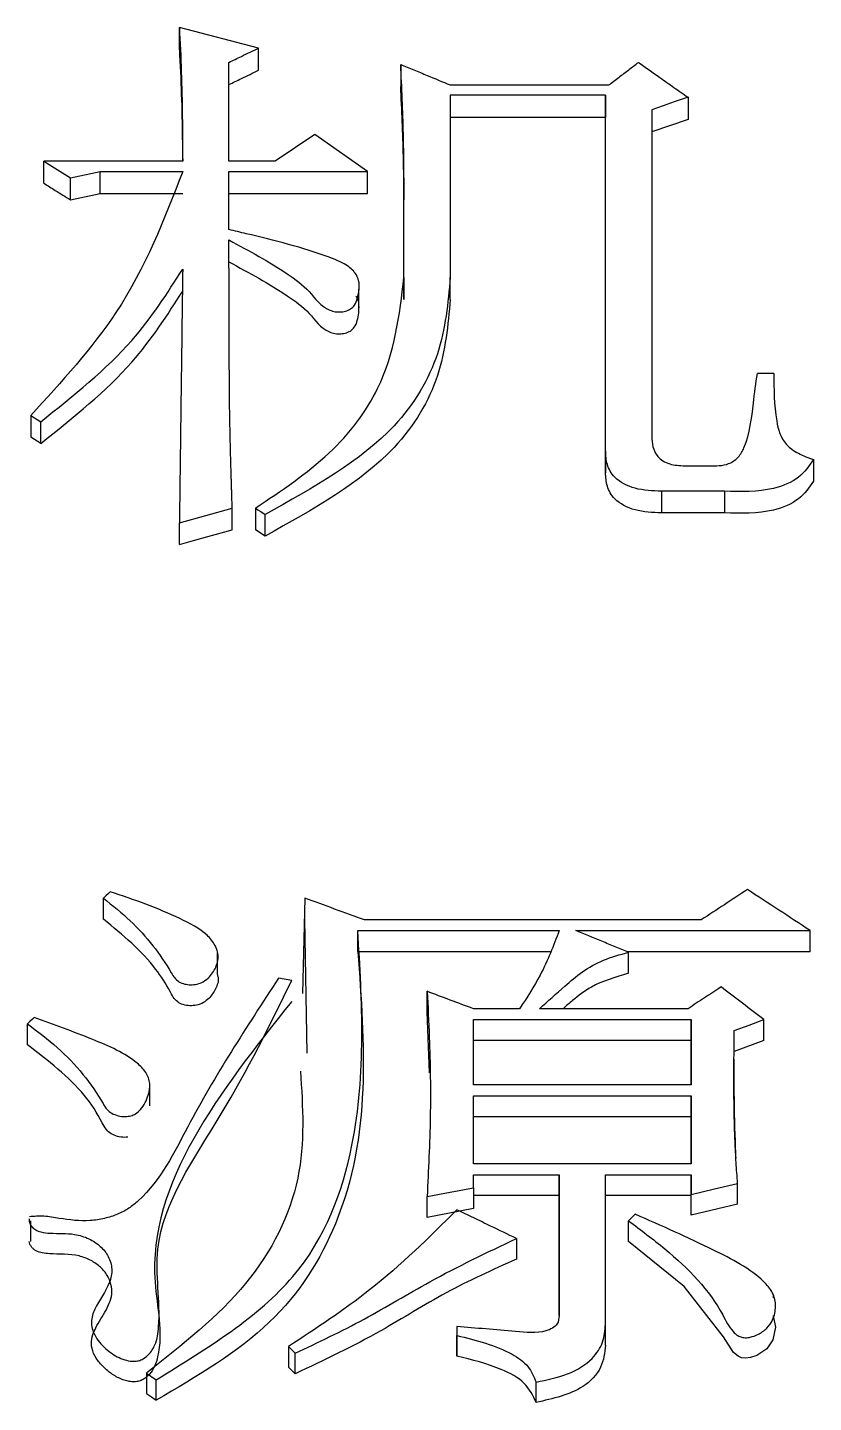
# Model space of a CAD drawing. Header units: millimetres. Extents: x 2085 to 4229, y 754 to 2271.
# Drawn here: x 2594.848 to 2597.423, y 2091.306 to 2095.809 of the extents above; entities that cross this region are included whole.
import ezdxf

# ---------------------------------------------------------------- set-up
doc = ezdxf.new("R2010")
doc.units = ezdxf.units.MM

msp = doc.modelspace()

# ---------------------------------------------------------------- linework, layer by layer
at = {"color": 7, "linetype": 'Continuous', "lineweight": 25}
for p, q in [((2595.6056, 2095.7417), (2595.346, 2095.8089)), ((2595.346, 2095.7361), (2595.346, 2095.8089)), ((2595.6056, 2095.669), (2595.6056, 2095.7417)), ((2595.5083, 2095.3708), (2595.5083, 2095.6947)), ((2596.0708, 2095.6879), (2596.0708, 2095.6153)), ((2596.233, 2095.6206), (2596.7522, 2095.6206)), ((2596.233, 2095.587), (2596.233, 2094.9904)), ((2596.7414, 2095.5869), (2596.233, 2095.587)), ((2596.7414, 2094.4213), (2596.7414, 2095.5869)), ((2596.7414, 2095.5869), (2596.7414, 2095.5144)), ((2597.0119, 2095.5802), (2597.0119, 2095.5077)), ((2596.7414, 2095.5144), (2596.233, 2095.5144)), ((2596.7414, 2094.3503), (2596.7414, 2095.5144)), ((2596.8929, 2095.5397), (2596.8929, 2094.4696)), ((2597.0119, 2095.5077), (2596.8929, 2095.4673)), ((2595.7895, 2095.4587), (2595.6597, 2095.3708)), ((2595.9626, 2095.337), (2595.7895, 2095.4587)), ((2594.9025, 2095.3708), (2594.989, 2095.3167)), ((2595.3568, 2095.3708), (2594.9025, 2095.3708)), ((2594.9025, 2095.2986), (2594.9025, 2095.3708)), ((2595.6597, 2095.3708), (2595.5083, 2095.3708)), ((2594.989, 2095.3167), (2595.0864, 2095.337)), ((2595.0864, 2095.337), (2595.3568, 2095.337)), ((2595.0864, 2095.2648), (2595.0864, 2095.337)), ((2595.5083, 2095.337), (2595.9626, 2095.337)), ((2595.5083, 2095.147), (2595.5083, 2095.337)), ((2595.9626, 2095.2648), (2595.9626, 2095.337)), ((2594.989, 2095.2445), (2594.989, 2095.3167)), ((2596.0816, 2094.9904), (2596.0816, 2095.3166)), ((2596.0816, 2095.3166), (2596.0816, 2095.2444)), ((2594.989, 2095.2445), (2595.0864, 2095.2648)), ((2595.0864, 2095.2648), (2595.3568, 2095.2648)), ((2595.5083, 2095.2648), (2595.9626, 2095.2648)), ((2596.0816, 2094.9186), (2596.0816, 2095.2444)), ((2596.0816, 2094.9904), (2596.0816, 2094.9186)), ((2596.233, 2094.9186), (2596.233, 2094.9904)), ((2595.9333, 2094.8791), (2595.9333, 2094.9515)), ((2597.2931, 2094.6758), (2597.239, 2094.6758)), ((2594.8592, 2094.5384), (2594.8917, 2094.5178)), ((2594.8592, 2094.5384), (2594.8592, 2094.4672)), ((2594.8917, 2094.4466), (2594.8917, 2094.5178)), ((2594.8917, 2094.4466), (2594.8592, 2094.4672)), ((2596.7414, 2094.4213), (2596.7414, 2094.3503)), ((2597.4229, 2094.3938), (2597.4229, 2094.3228)), ((2597.0011, 2094.3731), (2597.0984, 2094.3731)), ((2597.1309, 2094.2902), (2596.9253, 2094.2902)), ((2596.9253, 2094.2902), (2596.9253, 2094.2194)), ((2597.1309, 2094.2902), (2597.1309, 2094.2194)), ((2595.346, 2094.1865), (2595.5191, 2094.2349)), ((2595.5191, 2094.1641), (2595.5191, 2094.2349)), ((2595.6273, 2094.1434), (2595.6273, 2094.2142)), ((2597.1309, 2094.2194), (2596.9253, 2094.2194)), ((2595.346, 2094.1158), (2595.346, 2094.1865)), ((2595.6273, 2094.1434), (2595.5948, 2094.1641)), ((2595.0973, 2092.8884), (2595.0973, 2092.9575)), ((2595.7571, 2092.9574), (2595.7491, 2092.6457)), ((2595.7641, 2092.4498), (2595.7571, 2092.8883)), ((2595.9302, 2092.8512), (2596.5899, 2092.8512)), ((2595.9302, 2092.7822), (2595.9302, 2092.8512)), ((2597.0552, 2092.8866), (2595.9518, 2092.8866)), ((2596.6441, 2092.8512), (2597.4121, 2092.8512)), ((2597.4121, 2092.7822), (2597.4121, 2092.8512)), ((2595.4713, 2092.7087), (2595.4713, 2092.7783)), ((2596.5605, 2092.7822), (2595.9302, 2092.7822)), ((2597.4121, 2092.7822), (2596.8124, 2092.7822)), ((2596.8172, 2092.7114), (2596.8172, 2092.7802)), ((2595.7138, 2092.6879), (2595.6705, 2092.695)), ((2596.1573, 2092.5837), (2596.1573, 2092.6524)), ((2596.1652, 2092.3855), (2596.1573, 2092.5837)), ((2596.4602, 2092.5954), (2596.3088, 2092.5954)), ((2597.0119, 2092.5954), (2596.5251, 2092.5954)), ((2594.8485, 2092.4771), (2594.8485, 2092.5457)), ((2596.3088, 2092.5598), (2597.0227, 2092.5598)), ((2596.3088, 2092.3457), (2596.3088, 2092.5598)), ((2597.0227, 2092.5598), (2597.0227, 2092.3457)), ((2597.0227, 2092.4912), (2597.0227, 2092.5598)), ((2597.2607, 2092.4912), (2597.2607, 2092.5598)), ((2597.0227, 2092.4912), (2596.3088, 2092.4912)), ((2597.0227, 2092.3457), (2597.0227, 2092.4912)), ((2597.1633, 2092.4556), (2597.1633, 2092.5242)), ((2597.2607, 2092.4912), (2597.1633, 2092.4556)), ((2595.2493, 2092.2772), (2595.2493, 2092.3463)), ((2597.0227, 2092.3457), (2596.3088, 2092.3457)), ((2596.3088, 2092.31), (2597.0227, 2092.31)), ((2596.3088, 2092.0878), (2596.3088, 2092.31)), ((2597.0227, 2092.31), (2597.0227, 2092.0878)), ((2597.0227, 2092.2417), (2597.0227, 2092.31)), ((2597.0227, 2092.2417), (2596.3088, 2092.2417)), ((2597.0227, 2092.0878), (2597.0227, 2092.2417)), ((2597.0227, 2092.0878), (2596.3088, 2092.0878)), ((2596.3088, 2092.0519), (2596.59, 2092.0519)), ((2596.3088, 2092.0088), (2596.3088, 2092.0519)), ((2596.59, 2092.0519), (2596.59, 2091.5904)), ((2596.59, 2091.984), (2596.59, 2092.0519)), ((2596.7415, 2092.0519), (2597.0227, 2092.0519)), ((2596.7415, 2091.5614), (2596.7415, 2092.0519)), ((2597.0227, 2092.0519), (2597.0227, 2091.9872)), ((2597.0227, 2091.984), (2597.0227, 2092.0519)), ((2596.3088, 2092.0088), (2596.3088, 2091.9409)), ((2597.1742, 2091.9553), (2597.1742, 2092.0232)), ((2596.1573, 2091.9122), (2596.1573, 2091.98)), ((2596.59, 2091.984), (2596.3088, 2091.984)), ((2596.59, 2091.5903), (2596.59, 2091.984)), ((2597.0227, 2091.984), (2596.7415, 2091.984)), ((2597.0227, 2091.9194), (2597.0227, 2091.9872)), ((2597.0227, 2091.9194), (2597.0227, 2091.984)), ((2597.1742, 2091.9553), (2597.0227, 2091.9194)), ((2596.3088, 2091.9409), (2596.1573, 2091.9122)), ((2596.8388, 2091.9225), (2596.8172, 2091.9009)), ((2594.8592, 2091.8326), (2594.8592, 2091.9004)), ((2596.4502, 2091.8428), (2596.4502, 2091.7752)), ((2597.292, 2091.6485), (2597.292, 2091.6575)), ((2597.292, 2091.5893), (2597.292, 2091.5907)), ((2596.2547, 2091.5542), (2596.2547, 2091.5252)), ((2596.2547, 2091.5542), (2596.2547, 2091.4869)), ((2596.7415, 2091.4941), (2596.7415, 2091.5614)), ((2596.2547, 2091.458), (2596.2547, 2091.5252)), ((2595.703, 2091.489), (2595.703, 2091.4218)), ((2595.7249, 2091.3998), (2595.7249, 2091.4669)), ((2595.2378, 2091.4019), (2595.2703, 2091.3802)), ((2595.2378, 2091.4019), (2595.2378, 2091.3348)), ((2595.2703, 2091.3131), (2595.2703, 2091.3802)), ((2596.5143, 2091.3058), (2596.5143, 2091.3729))]:
    msp.add_line(p, q, dxfattribs=at)
at = {"color": 7, "linetype": 'Continuous', "lineweight": 25, "flags": 128}
for points in [[(2597.0119, 2095.5802), (2596.967, 2095.565), (2596.93, 2095.5524), (2596.8929, 2095.5397)], [(2595.5948, 2094.2349), (2595.6029, 2094.2297), (2595.611, 2094.2245), (2595.6191, 2094.2194), (2595.6273, 2094.2142)], [(2595.5948, 2094.2349), (2595.5948, 2094.2039), (2595.5948, 2094.184), (2595.5948, 2094.1641)], [(2595.346, 2094.1158), (2595.3925, 2094.1288), (2595.439, 2094.1418), (2595.5191, 2094.1641)], [(2595.1189, 2092.9787), (2595.1134, 2092.9733), (2595.1053, 2092.9654), (2595.0973, 2092.9575)], [(2594.8701, 2092.567), (2594.8646, 2092.5616), (2594.8565, 2092.5536), (2594.8485, 2092.5456)], [(2597.1633, 2092.5242), (2597.212, 2092.542), (2597.2607, 2092.5598)], [(2596.1573, 2091.98), (2596.233, 2091.9944), (2596.3088, 2092.0088)], [(2597.0227, 2091.9872), (2597.0984, 2092.0052), (2597.1742, 2092.0232)], [(2596.8172, 2091.8331), (2596.8172, 2091.8578), (2596.8172, 2091.8794), (2596.8172, 2091.9009)], [(2597.2908, 2091.5895), (2597.2985, 2091.5522), (2597.2897, 2091.5109), (2597.2696, 2091.4819), (2597.2371, 2091.4597), (2597.2166, 2091.4527), (2597.1998, 2091.4509), (2597.187, 2091.4526), (2597.1757, 2091.4573), (2597.1608, 2091.4695), (2597.1277, 2091.5214), (2596.9994, 2091.6852), (2596.8172, 2091.8331), (2596.8172, 2091.8331)], [(2595.703, 2091.489), (2595.7139, 2091.478), (2595.7249, 2091.467)], [(2595.7249, 2091.3998), (2595.7194, 2091.4054), (2595.7139, 2091.4109), (2595.703, 2091.4218)], [(2595.2378, 2091.3348), (2595.2541, 2091.324), (2595.2703, 2091.3131)]]:
    msp.add_lwpolyline(points, dxfattribs=at)
at = {"color": 7, "linetype": 'Continuous', "lineweight": 25}
for points, knots in [([(2595.346, 2095.8089), (2595.3483, 2095.7603), (2595.353, 2095.6632), (2595.3559, 2095.5172), (2595.3565, 2095.4196), (2595.3568, 2095.3708)], [0, 0, 0, 0, 0.334125, 0.667044, 1, 1, 1, 1]), ([(2595.346, 2095.7361), (2595.3483, 2095.6874), (2595.3529, 2095.5905), (2595.3556, 2095.4687), (2595.356, 2095.3954), (2595.3562, 2095.3708)], [0, 0, 0, 0, 0.400506, 0.798788, 1, 1, 1, 1]), ([(2595.5083, 2095.6947), (2595.5219, 2095.7013), (2595.5449, 2095.7124), (2595.5774, 2095.7281), (2595.5962, 2095.7372), (2595.6056, 2095.7417)], [0, 0, 0, 0, 0.419956, 0.7099794, 1, 1, 1, 1]), ([(2596.0816, 2095.3166), (2596.0812, 2095.3642), (2596.0805, 2095.45), (2596.0765, 2095.5738), (2596.0727, 2095.6499), (2596.0708, 2095.6879)], [0, 0, 0, 0, 0.382976, 0.691466, 1, 1, 1, 1]), ([(2596.0708, 2095.6879), (2596.0852, 2095.682), (2596.114, 2095.67), (2596.1681, 2095.6476), (2596.2078, 2095.6311), (2596.233, 2095.6206)], [0, 0, 0, 0, 0.266473, 0.532946, 1, 1, 1, 1]), ([(2596.7522, 2095.6206), (2596.7635, 2095.6292), (2596.7854, 2095.6459), (2596.8179, 2095.6705), (2596.839, 2095.6866), (2596.8496, 2095.6947)], [0, 0, 0, 0, 0.34784, 0.673919, 1, 1, 1, 1]), ([(2596.8496, 2095.6947), (2596.8731, 2095.6781), (2596.9119, 2095.6508), (2596.966, 2095.6126), (2596.9966, 2095.591), (2597.0119, 2095.5802)], [0, 0, 0, 0, 0.434497, 0.717248, 1, 1, 1, 1]), ([(2595.5083, 2095.622), (2595.5219, 2095.6286), (2595.5449, 2095.6397), (2595.5774, 2095.6554), (2595.5962, 2095.6645), (2595.6056, 2095.669)], [0, 0, 0, 0, 0.420135, 0.710066, 1, 1, 1, 1]), ([(2596.0816, 2095.2444), (2596.0812, 2095.292), (2596.0805, 2095.3778), (2596.0765, 2095.5013), (2596.0727, 2095.5773), (2596.0708, 2095.6153)], [0, 0, 0, 0, 0.383474, 0.691715, 1, 1, 1, 1]), ([(2595.3568, 2095.337), (2595.2961, 2095.1797), (2595.1871, 2094.8972), (2594.9599, 2094.6486), (2594.8592, 2094.5384)], [0, 0, 0, 0, 0.556811, 1, 1, 1, 1]), ([(2594.9025, 2095.2986), (2594.9149, 2095.2908), (2594.9355, 2095.278), (2594.9643, 2095.2599), (2594.9808, 2095.2496), (2594.989, 2095.2445)], [0, 0, 0, 0, 0.428611, 0.714305, 1, 1, 1, 1]), ([(2595.5083, 2095.113), (2595.574, 2095.0775), (2595.6688, 2095.0262), (2595.7757, 2094.9476), (2595.8099, 2094.8914), (2595.8565, 2094.8774), (2595.8762, 2094.8768), (2595.8952, 2094.8805), (2595.9104, 2094.8885), (2595.9229, 2094.9027), (2595.9324, 2094.9334), (2595.9395, 2094.9697), (2595.9222, 2095.0077), (2595.8898, 2095.0358), (2595.7703, 2095.0833), (2595.6387, 2095.1162), (2595.5272, 2095.1425), (2595.5083, 2095.147)], [0, 0, 0, 0, 0.209542, 0.302718, 0.395823, 0.412031, 0.428214, 0.444989, 0.461063, 0.475111, 0.504204, 0.574217, 0.604801, 0.646447, 0.701904, 0.949434, 1, 1, 1, 1]), ([(2595.5191, 2094.2349), (2595.5188, 2094.2434), (2595.5183, 2094.2605), (2595.5176, 2094.2818), (2595.5171, 2094.2988), (2595.5167, 2094.3116), (2595.5163, 2094.3244), (2595.5159, 2094.3372), (2595.5155, 2094.3499), (2595.515, 2094.3669), (2595.5144, 2094.3882), (2595.5137, 2094.4137), (2595.513, 2094.4392), (2595.5124, 2094.4647), (2595.5119, 2094.4901), (2595.5114, 2094.5156), (2595.5107, 2094.5495), (2595.5096, 2094.6428), (2595.5093, 2094.7442), (2595.509, 2094.8328), (2595.5089, 2094.8581), (2595.5088, 2094.8708), (2595.5088, 2094.8876), (2595.5087, 2094.9045), (2595.5087, 2094.9213), (2595.5087, 2094.9339), (2595.5086, 2094.9466), (2595.5086, 2094.9592), (2595.5086, 2094.9718), (2595.5085, 2094.9844), (2595.5085, 2094.997), (2595.5085, 2095.0096), (2595.5085, 2095.0201), (2595.5084, 2095.0285), (2595.5084, 2095.0348), (2595.5084, 2095.0411), (2595.5084, 2095.0474), (2595.5084, 2095.0537), (2595.5084, 2095.06), (2595.5084, 2095.0684), (2595.5083, 2095.0768), (2595.5083, 2095.0852), (2595.5083, 2095.0915), (2595.5083, 2095.0978), (2595.5083, 2095.105), (2595.5083, 2095.11), (2595.5083, 2095.113)], [0, 0, 0, 0, 0.028899, 0.057798, 0.072248, 0.086697, 0.101147, 0.115596, 0.130046, 0.144495, 0.173394, 0.202293, 0.231192, 0.260091, 0.28899, 0.317889, 0.346789, 0.404587, 0.63578, 0.693578, 0.708028, 0.722478, 0.736927, 0.765826, 0.780276, 0.794725, 0.809175, 0.823624, 0.838074, 0.852523, 0.866973, 0.881422, 0.895872, 0.903096, 0.910321, 0.917546, 0.924771, 0.931996, 0.93922, 0.946445, 0.960895, 0.968119, 0.975344, 0.982569, 0.989794, 1, 1, 1, 1]), ([(2594.8917, 2094.5178), (2594.9991, 2094.6033), (2595.1894, 2094.7549), (2595.306, 2094.9379), (2595.3568, 2095.0177)], [0, 0, 0, 0, 0.564151, 1, 1, 1, 1]), ([(2595.3568, 2095.0177), (2595.3554, 2094.9157), (2595.354, 2094.8074), (2595.3525, 2094.6922), (2595.3521, 2094.6666), (2595.3518, 2094.641), (2595.3514, 2094.6154), (2595.3511, 2094.5897), (2595.3508, 2094.5641), (2595.3505, 2094.5384), (2595.3501, 2094.5127), (2595.3498, 2094.487), (2595.3495, 2094.4613), (2595.3492, 2094.4356), (2595.3488, 2094.4099), (2595.3484, 2094.3777), (2595.3481, 2094.3519), (2595.3478, 2094.3261), (2595.3475, 2094.3004), (2595.3471, 2094.2746), (2595.3468, 2094.2488), (2595.3466, 2094.2326), (2595.3464, 2094.2174), (2595.3462, 2094.2031), (2595.3461, 2094.192), (2595.346, 2094.1865)], [0, 0, 0, 0, 0.37025, 0.393391, 0.416531, 0.462812, 0.485953, 0.509093, 0.555374, 0.578515, 0.601655, 0.647937, 0.671077, 0.694218, 0.740499, 0.763639, 0.80992, 0.833061, 0.856201, 0.902482, 0.925623, 0.948764, 0.960334, 0.980167, 1, 1, 1, 1]), ([(2595.5083, 2095.0411), (2595.574, 2095.0057), (2595.6687, 2094.9546), (2595.7754, 2094.876), (2595.8094, 2094.8206), (2595.8553, 2094.806), (2595.875, 2094.8051), (2595.8941, 2094.8085), (2595.9097, 2094.8163), (2595.9223, 2094.8301), (2595.932, 2094.8582), (2595.9359, 2094.8913), (2595.9326, 2094.9193), (2595.925, 2094.9275), (2595.9247, 2094.9279)], [0, 0, 0, 0, 0.350045, 0.504704, 0.659256, 0.686265, 0.713234, 0.741261, 0.768308, 0.791944, 0.838677, 0.940849, 0.997309, 1, 1, 1, 1]), ([(2595.5948, 2094.2349), (2595.6799, 2094.2919), (2595.8482, 2094.4044), (2596.0424, 2094.6634), (2596.0668, 2094.8669), (2596.0816, 2094.9904)], [0, 0, 0, 0, 0.287344, 0.567754, 1, 1, 1, 1]), ([(2596.233, 2094.9904), (2596.2256, 2094.9065), (2596.2106, 2094.7378), (2596.0389, 2094.444), (2595.7845, 2094.302), (2595.6273, 2094.2142)], [0, 0, 0, 0, 0.274101, 0.551296, 1, 1, 1, 1]), ([(2594.8917, 2094.4466), (2594.999, 2094.532), (2595.1894, 2094.6834), (2595.306, 2094.8662), (2595.3568, 2094.9459)], [0, 0, 0, 0, 0.56421, 1, 1, 1, 1]), ([(2596.233, 2094.9186), (2596.2256, 2094.8348), (2596.2106, 2094.6663), (2596.0388, 2094.3729), (2595.7845, 2094.2311), (2595.6273, 2094.1434)], [0, 0, 0, 0, 0.274008, 0.551158, 1, 1, 1, 1]), ([(2597.0984, 2094.3731), (2597.1091, 2094.3736), (2597.1307, 2094.3747), (2597.1584, 2094.3854), (2597.1816, 2094.405), (2597.2146, 2094.4687), (2597.2231, 2094.5623), (2597.2345, 2094.6435), (2597.239, 2094.6758)], [0, 0, 0, 0, 0.06555, 0.131385, 0.187199, 0.284615, 0.7156, 1, 1, 1, 1]), ([(2597.2931, 2094.6758), (2597.2933, 2094.6245), (2597.2935, 2094.5465), (2597.3173, 2094.4517), (2597.3724, 2094.4123), (2597.406, 2094.4), (2597.4229, 2094.3938)], [0, 0, 0, 0, 0.492388, 0.748171, 0.872567, 1, 1, 1, 1]), ([(2596.8929, 2094.4696), (2596.8934, 2094.4583), (2596.8945, 2094.4358), (2596.9079, 2094.408), (2596.9286, 2094.389), (2596.9582, 2094.3756), (2596.9841, 2094.3741), (2597.0011, 2094.3731)], [0, 0, 0, 0, 0.24079, 0.483382, 0.613891, 0.747761, 1, 1, 1, 1]), ([(2596.9253, 2094.2902), (2596.8957, 2094.2914), (2596.8377, 2094.2936), (2596.7704, 2094.3294), (2596.7444, 2094.3768), (2596.7424, 2094.4066), (2596.7414, 2094.4213)], [0, 0, 0, 0, 0.294497, 0.575733, 0.789018, 1, 1, 1, 1]), ([(2597.4229, 2094.3938), (2597.409, 2094.3733), (2597.3808, 2094.3318), (2597.2737, 2094.286), (2597.1857, 2094.2886), (2597.1309, 2094.2902)], [0, 0, 0, 0, 0.2689236, 0.5440594, 1, 1, 1, 1]), ([(2596.9253, 2094.2194), (2596.8957, 2094.2205), (2596.8377, 2094.2228), (2596.7704, 2094.2585), (2596.7444, 2094.3059), (2596.7424, 2094.3355), (2596.7414, 2094.3503)], [0, 0, 0, 0, 0.29468, 0.575963, 0.789151, 1, 1, 1, 1]), ([(2597.4229, 2094.3228), (2597.409, 2094.3023), (2597.3808, 2094.2609), (2597.2737, 2094.2151), (2597.1857, 2094.2177), (2597.1309, 2094.2194)], [0, 0, 0, 0, 0.268765, 0.5438974, 1, 1, 1, 1]), ([(2597.2066, 2092.9857), (2597.1814, 2092.9692), (2597.1309, 2092.9362), (2597.0804, 2092.9031), (2597.0552, 2092.8866)], [0, 0, 0, 0, 0.499999, 1, 1, 1, 1]), ([(2597.4121, 2092.8512), (2597.3779, 2092.8736), (2597.3094, 2092.9185), (2597.2409, 2092.9633), (2597.2066, 2092.9857)], [0, 0, 0, 0, 0.5, 1, 1, 1, 1]), ([(2595.0973, 2092.9575), (2595.1272, 2092.9334), (2595.2178, 2092.8608), (2595.288, 2092.7682), (2595.3288, 2092.6968), (2595.3434, 2092.6831), (2595.3623, 2092.6757), (2595.3832, 2092.6732), (2595.4046, 2092.6753), (2595.4269, 2092.6841), (2595.4503, 2092.704), (2595.4686, 2092.7333), (2595.4753, 2092.7693), (2595.4644, 2092.8045), (2595.4276, 2092.8507), (2595.3444, 2092.8937), (2595.2366, 2092.9391), (2595.1582, 2092.9655), (2595.1189, 2092.9787)], [0, 0, 0, 0, 0.117103, 0.353724, 0.376614, 0.395602, 0.414782, 0.431323, 0.450524, 0.470069, 0.496423, 0.543443, 0.584386, 0.625263, 0.671715, 0.773941, 0.886489, 1, 1, 1, 1]), ([(2595.4694, 2092.7087), (2595.4706, 2092.7053), (2595.4765, 2092.6893), (2595.4659, 2092.6606), (2595.4479, 2092.6328), (2595.4256, 2092.6146), (2595.4035, 2092.6062), (2595.3799, 2092.6045), (2595.358, 2092.6079), (2595.3383, 2092.6178), (2595.3249, 2092.6336), (2595.3058, 2092.671), (2595.2668, 2092.7329), (2595.1915, 2092.8116), (2595.1288, 2092.8626), (2595.0973, 2092.8883)], [0, 0, 0, 0, 0.021403, 0.100058, 0.170578, 0.207877, 0.245607, 0.2775, 0.3105, 0.342312, 0.37979, 0.420748, 0.584742, 0.790782, 1, 1, 1, 1]), ([(2595.2703, 2091.3802), (2595.4382, 2091.4835), (2595.7678, 2091.6864), (2595.9673, 2092.2362), (2595.9443, 2092.6181), (2595.9302, 2092.8512)], [0, 0, 0, 0, 0.287943, 0.565415, 1, 1, 1, 1]), ([(2596.5899, 2092.8512), (2596.5714, 2092.8022), (2596.5382, 2092.7143), (2596.4841, 2092.6319), (2596.4602, 2092.5954)], [0, 0, 0, 0, 0.557901, 1, 1, 1, 1]), ([(2596.8172, 2092.7803), (2596.8025, 2092.7863), (2596.7732, 2092.7983), (2596.7155, 2092.8219), (2596.6725, 2092.8396), (2596.6441, 2092.8512)], [0, 0, 0, 0, 0.253937, 0.507874, 1, 1, 1, 1]), ([(2595.9302, 2092.7822), (2595.9529, 2092.4807), (2595.9847, 2092.0589), (2595.667, 2091.5462), (2595.4041, 2091.3917), (2595.2703, 2091.3131)], [0, 0, 0, 0, 0.5518, 0.771887, 1, 1, 1, 1]), ([(2596.5251, 2092.5954), (2596.5528, 2092.6203), (2596.5985, 2092.6613), (2596.6643, 2092.7177), (2596.7339, 2092.7576), (2596.7892, 2092.7726), (2596.8172, 2092.7802)], [0, 0, 0, 0, 0.3349013, 0.5525999, 0.7736255, 1, 1, 1, 1]), ([(2594.8537, 2091.9071), (2594.8539, 2091.9024), (2594.8544, 2091.8931), (2594.8627, 2091.8806), (2594.8751, 2091.8704), (2594.8956, 2091.8626), (2594.9389, 2091.8583), (2594.9937, 2091.8616), (2595.0507, 2091.8438), (2595.0892, 2091.8181), (2595.1159, 2091.7834), (2595.1282, 2091.7421), (2595.1154, 2091.6815), (2595.0731, 2091.6292), (2595.0535, 2091.5695), (2595.0666, 2091.5228), (2595.1003, 2091.4828), (2595.1391, 2091.4558), (2595.1714, 2091.4435), (2595.1936, 2091.44), (2595.2127, 2091.442), (2595.2303, 2091.4493), (2595.2505, 2091.4663), (2595.2723, 2091.5015), (2595.288, 2091.6187), (2595.2354, 2091.8836), (2595.5005, 2092.2517), (2595.6426, 2092.5422), (2595.7138, 2092.6879)], [0, 0, 0, 0, 0.006979, 0.013925, 0.020645, 0.027359, 0.039158, 0.068779, 0.087565, 0.106337, 0.125711, 0.147046, 0.168852, 0.216529, 0.237968, 0.259695, 0.286308, 0.307882, 0.318004, 0.326525, 0.332753, 0.33899, 0.348555, 0.366353, 0.396306, 0.524136, 0.761431, 1, 1, 1, 1]), ([(2595.6705, 2092.695), (2595.5664, 2092.5358), (2595.4099, 2092.2964), (2595.2823, 2092.0261), (2595.1814, 2091.9408), (2595.1436, 2091.9213), (2595.1007, 2091.9075), (2595.0361, 2091.8975), (2594.9688, 2091.9054), (2594.9036, 2091.9178), (2594.8705, 2091.9154), (2594.8546, 2091.9142)], [0, 0, 0, 0, 0.492538, 0.740191, 0.77071, 0.80144, 0.832707, 0.864862, 0.933359, 0.96806, 1, 1, 1, 1]), ([(2596.8172, 2092.7114), (2596.7742, 2092.6988), (2596.7043, 2092.6783), (2596.6418, 2092.6294), (2596.613, 2092.6044), (2596.6026, 2092.5954)], [0, 0, 0, 0, 0.503492, 0.820845, 1, 1, 1, 1]), ([(2596.1573, 2092.6524), (2596.16, 2092.6021), (2596.1672, 2092.4656), (2596.1703, 2092.2415), (2596.1617, 2092.0672), (2596.1573, 2091.98)], [0, 0, 0, 0, 0.225447, 0.61244, 1, 1, 1, 1]), ([(2597.1201, 2092.6666), (2597.102, 2092.6547), (2597.066, 2092.631), (2597.0299, 2092.6073), (2597.0119, 2092.5954)], [0, 0, 0, 0, 0.499999, 1, 1, 1, 1]), ([(2597.2607, 2092.5598), (2597.2372, 2092.5776), (2597.1904, 2092.6133), (2597.1435, 2092.6488), (2597.1201, 2092.6666)], [0, 0, 0, 0, 0.499999, 1, 1, 1, 1]), ([(2595.7138, 2092.6192), (2595.4783, 2092.3228), (2595.1843, 2091.953), (2595.2965, 2091.5253), (2595.2665, 2091.4256), (2595.2527, 2091.4028), (2595.2376, 2091.3879), (2595.2249, 2091.3795), (2595.2102, 2091.3744), (2595.194, 2091.3732), (2595.1773, 2091.3753), (2595.1538, 2091.3823), (2595.1253, 2091.3974), (2595.0957, 2091.4217), (2595.0722, 2091.4504), (2595.0577, 2091.4815), (2595.0571, 2091.524), (2595.0837, 2091.5731), (2595.1143, 2091.6198), (2595.1261, 2091.6609), (2595.1236, 2091.6922), (2595.1111, 2091.7224), (2595.0889, 2091.7496), (2595.0575, 2091.772), (2595.0017, 2091.7939), (2594.9445, 2091.7901), (2594.8972, 2091.7948), (2594.8794, 2091.8005), (2594.8681, 2091.8081), (2594.8611, 2091.8154), (2594.8559, 2091.8237), (2594.8545, 2091.8298), (2594.8538, 2091.8326)], [0, 0, 0, 0, 0.497456, 0.620857, 0.636346, 0.651276, 0.658077, 0.664325, 0.67016, 0.675991, 0.682204, 0.688976, 0.70417, 0.720933, 0.738108, 0.754604, 0.770049, 0.801248, 0.833208, 0.848775, 0.864425, 0.880247, 0.89615, 0.91217, 0.928663, 0.965077, 0.973828, 0.982053, 0.986245, 0.990754, 0.995583, 1, 1, 1, 1]), ([(2594.8485, 2092.5457), (2594.882, 2092.5204), (2594.9834, 2092.444), (2595.0628, 2092.3444), (2595.1066, 2092.2661), (2595.1239, 2092.2522), (2595.1452, 2092.2442), (2595.1671, 2092.2415), (2595.1872, 2092.2439), (2595.205, 2092.2517), (2595.2281, 2092.2739), (2595.2446, 2092.3081), (2595.2524, 2092.3503), (2595.2388, 2092.3875), (2595.1828, 2092.4435), (2595.0522, 2092.501), (2594.9345, 2092.5437), (2594.8701, 2092.567)], [0, 0, 0, 0, 0.118687, 0.359196, 0.382949, 0.402078, 0.421221, 0.441113, 0.455768, 0.470498, 0.490908, 0.548404, 0.590662, 0.633125, 0.674263, 0.821867, 1, 1, 1, 1]), ([(2597.1742, 2092.0232), (2597.1726, 2092.0462), (2597.1702, 2092.0807), (2597.1675, 2092.1268), (2597.1659, 2092.1613), (2597.1649, 2092.1871), (2597.1643, 2092.2073), (2597.1639, 2092.2216), (2597.1635, 2092.2389), (2597.1631, 2092.2561), (2597.1629, 2092.2705), (2597.1627, 2092.2848), (2597.1625, 2092.2992), (2597.1624, 2092.3164), (2597.1623, 2092.3336), (2597.1622, 2092.3508), (2597.1622, 2092.3652), (2597.1622, 2092.3795), (2597.1623, 2092.3938), (2597.1623, 2092.411), (2597.1624, 2092.4253), (2597.1625, 2092.4368), (2597.1626, 2092.4454), (2597.1626, 2092.4525), (2597.1627, 2092.4597), (2597.1628, 2092.4668), (2597.1628, 2092.4754), (2597.1629, 2092.484), (2597.163, 2092.4912), (2597.1631, 2092.4983), (2597.1631, 2092.504), (2597.1632, 2092.5098), (2597.1632, 2092.5141), (2597.1633, 2092.5189), (2597.1633, 2092.5223), (2597.1633, 2092.5242)], [0, 0, 0, 0, 0.137495, 0.206243, 0.274991, 0.343739, 0.360926, 0.3953, 0.429674, 0.464048, 0.498422, 0.515609, 0.549982, 0.584356, 0.61873, 0.653104, 0.687478, 0.704665, 0.739038, 0.773412, 0.807786, 0.824973, 0.84216, 0.859347, 0.86794, 0.885127, 0.902314, 0.919501, 0.936688, 0.945281, 0.962468, 0.971061, 0.979655, 0.988248, 1, 1, 1, 1]), ([(2595.1766, 2092.175), (2595.1733, 2092.1746), (2595.1622, 2092.1733), (2595.1429, 2092.1767), (2595.1217, 2092.1851), (2595.1039, 2092.201), (2595.0817, 2092.2458), (2595.0374, 2092.316), (2594.9496, 2092.3994), (2594.8824, 2092.451), (2594.8485, 2092.4771)], [0, 0, 0, 0, 0.018476, 0.061789, 0.105489, 0.149477, 0.212223, 0.462546, 0.729106, 1, 1, 1, 1]), ([(2597.1691, 2092.1064), (2597.1691, 2092.1063), (2597.1692, 2092.1062), (2597.1677, 2092.1455), (2597.1639, 2092.2509), (2597.1633, 2092.3434), (2597.1632, 2092.4019), (2597.1632, 2092.4265), (2597.1631, 2092.4288), (2597.1631, 2092.4301)], [0, 0, 0, 0, 0.00357, 0.023068, 0.457318, 0.686208, 0.826116, 0.905274, 1, 1, 1, 1]), ([(2595.7425, 2092.3907), (2595.7501, 2092.2737), (2595.7655, 2092.0354), (2595.5884, 2091.678), (2595.3558, 2091.4949), (2595.2378, 2091.4019)], [0, 0, 0, 0, 0.322113, 0.656114, 1, 1, 1, 1]), ([(2596.2549, 2091.9368), (2596.1638, 2091.8465), (2595.9998, 2091.684), (2595.7944, 2091.549), (2595.703, 2091.489)], [0, 0, 0, 0, 0.55543, 1, 1, 1, 1]), ([(2596.4498, 2091.843), (2596.4216, 2091.8566), (2596.3751, 2091.879), (2596.3101, 2091.9102), (2596.2733, 2091.9279), (2596.2549, 2091.9368)], [0, 0, 0, 0, 0.433599, 0.716799, 1, 1, 1, 1]), ([(2596.8172, 2091.9009), (2596.8575, 2091.8707), (2596.9793, 2091.7796), (2597.0989, 2091.6564), (2597.1466, 2091.5494), (2597.1709, 2091.527), (2597.184, 2091.5199), (2597.1997, 2091.5173), (2597.2196, 2091.5197), (2597.2451, 2091.5295), (2597.2717, 2091.5485), (2597.2935, 2091.5802), (2597.3015, 2091.6208), (2597.2927, 2091.6656), (2597.2312, 2091.736), (2597.0722, 2091.8194), (2596.9248, 2091.8845), (2596.8388, 2091.9225)], [0, 0, 0, 0, 0.117023, 0.353532, 0.409689, 0.421913, 0.431957, 0.442101, 0.453679, 0.472075, 0.49977, 0.527462, 0.568321, 0.610802, 0.649012, 0.795156, 1, 1, 1, 1]), ([(2594.8592, 2091.833), (2594.8592, 2091.836), (2594.8592, 2091.8405), (2594.8592, 2091.8452), (2594.8592, 2091.8473), (2594.8592, 2091.8476), (2594.8592, 2091.8478), (2594.8592, 2091.8556), (2594.8592, 2091.8633), (2594.8592, 2091.8867), (2594.8592, 2091.8951), (2594.8592, 2091.9008)], [0, 0, 0, 0, 0.098322, 0.150223, 0.156042, 0.157925, 0.159189, 0.159644, 0.360233, 0.564728, 1, 1, 1, 1]), ([(2595.7249, 2091.4669), (2595.8013, 2091.5031), (2595.9542, 2091.5753), (2596.1814, 2091.7154), (2596.3537, 2091.7971), (2596.4498, 2091.8427)], [0, 0, 0, 0, 0.306675, 0.613603, 1, 1, 1, 1]), ([(2596.4498, 2091.775), (2596.3716, 2091.7399), (2596.2159, 2091.67), (2595.9924, 2091.5265), (2595.8205, 2091.445), (2595.7249, 2091.3997)], [0, 0, 0, 0, 0.309662, 0.616334, 1, 1, 1, 1]), ([(2596.59, 2091.5904), (2596.5892, 2091.5807), (2596.5878, 2091.5651), (2596.5686, 2091.5482), (2596.5243, 2091.5308), (2596.4135, 2091.5419), (2596.3178, 2091.5493), (2596.2547, 2091.5542)], [0, 0, 0, 0, 0.100834, 0.16221, 0.226726, 0.489604, 1, 1, 1, 1]), ([(2596.5143, 2091.3729), (2596.5496, 2091.38), (2596.6191, 2091.3941), (2596.6978, 2091.4421), (2596.737, 2091.5025), (2596.74, 2091.5419), (2596.7415, 2091.5614)], [0, 0, 0, 0, 0.292672, 0.574648, 0.788772, 1, 1, 1, 1]), ([(2596.2547, 2091.5252), (2596.3183, 2091.5094), (2596.4061, 2091.4876), (2596.4928, 2091.4261), (2596.5072, 2091.3904), (2596.5143, 2091.3729)], [0, 0, 0, 0, 0.572425, 0.789887, 1, 1, 1, 1]), ([(2596.2547, 2091.4869), (2596.2547, 2091.4836), (2596.2547, 2091.4782), (2596.2547, 2091.4707), (2596.2547, 2091.4643), (2596.2547, 2091.4601), (2596.2547, 2091.458)], [0, 0, 0, 0, 0.34, 0.56, 0.78, 1, 1, 1, 1]), ([(2596.5143, 2091.3058), (2596.5039, 2091.328), (2596.4826, 2091.3733), (2596.3846, 2091.4258), (2596.3043, 2091.4457), (2596.2547, 2091.458)], [0, 0, 0, 0, 0.267334, 0.547158, 1, 1, 1, 1]), ([(2596.7415, 2091.4941), (2596.739, 2091.4692), (2596.7339, 2091.4189), (2596.6592, 2091.3384), (2596.5699, 2091.3183), (2596.5143, 2091.3058)], [0, 0, 0, 0, 0.26941, 0.545308, 1, 1, 1, 1])]:
    msp.add_open_spline(points, degree=3, knots=knots, dxfattribs=at)
for points in [[(2595.9518, 2092.8866), (2595.9193, 2092.8984), (2595.8544, 2092.922), (2595.7895, 2092.9456), (2595.7571, 2092.9574)], [(2596.3088, 2092.5954), (2596.2835, 2092.6049), (2596.233, 2092.6239), (2596.1826, 2092.6429), (2596.1573, 2092.6524)]]:
    msp.add_open_spline(points, degree=3, dxfattribs=at)

doc.saveas('drawing.dxf')
